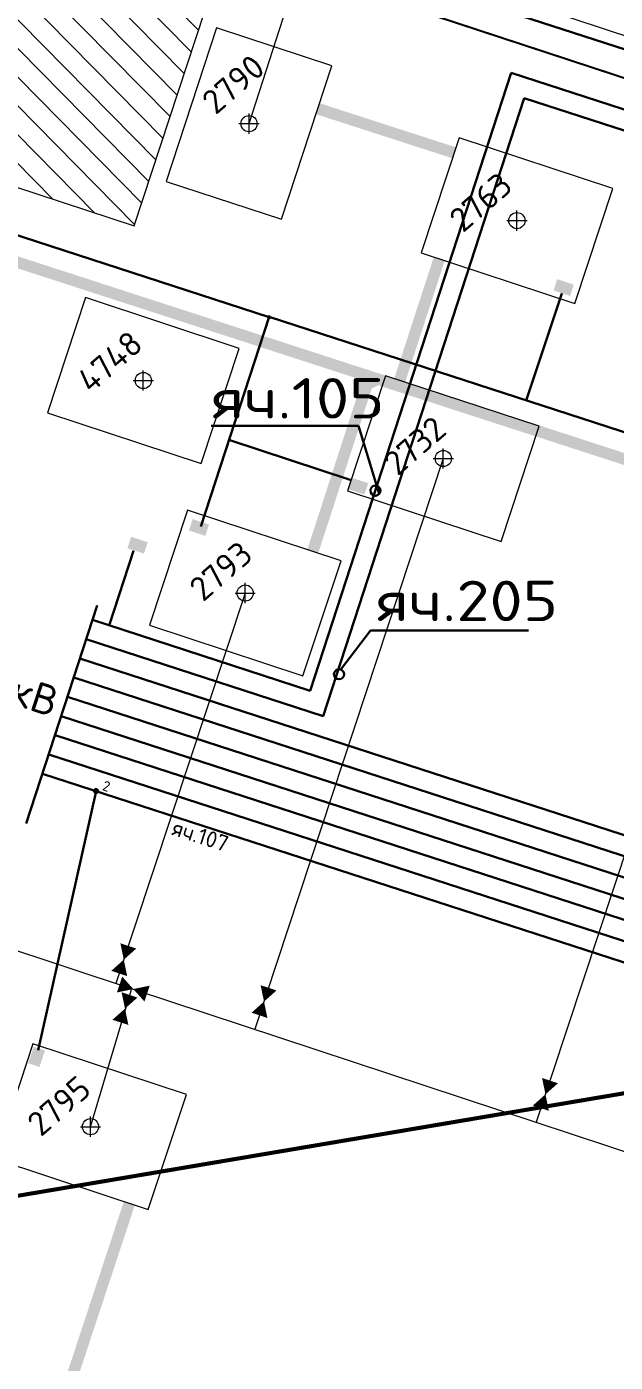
# Model space of a CAD drawing. Header units: millimetres. Extents: x 519 to 9564855, y -810 to 5021775.
# Drawn here: x 9542143 to 9542434, y 4996081 to 4996743 of the extents above; entities that cross this region are included whole.
import ezdxf

# ---------------------------------------------------------------- set-up
doc = ezdxf.new("R2010")
doc.units = ezdxf.units.MM
doc.header["$LTSCALE"] = 2
doc.header["$MEASUREMENT"] = 0
doc.header["$PDMODE"] = 2
doc.header["$PDSIZE"] = 5
doc.linetypes.add('92051501$0$DASHED', pattern=[0.75, 0.5, -0.25])
doc.linetypes.add('DASHED2', pattern=[9.525, 6.35, -3.175])
for name, color, linetype, lineweight in [('200 скв. на 2010 год', 61, 'Continuous', 0), ('Электро', 1, 'Continuous', 30), ('Электроснаб', 1, 'Continuous', 18), ('Электроснабжене', 1, 'Continuous', 18)]:
    doc.layers.add(name, color=color, linetype=linetype, lineweight=lineweight)
for name, color, linetype in [('Existing roads', 41, 'Continuous'), ('FIBERGLASS', 212, 'Continuous'), ('Future Roads', 44, 'Continuous'), ('OilColl&Flowlines', 3, 'Continuous'), ('Stage 10 wells', 7, 'Continuous'), ('stage 7.frame', 7, 'Continuous'), ('МГ-земельный участок', 7, 'Continuous'), ('Скважины  2018 года', 7, 'Continuous'), ('Скважины 2017г', 221, 'Continuous'), ('Скважины 2019г.', 241, 'Continuous')]:
    doc.layers.add(name, color=color, linetype=linetype)
doc.styles.add('Elect', font='isocpeur.ttf')
doc.styles.get("Standard").update_dxf_attribs({"font": 'isocpeur.ttf', "width": 0.5})

msp = doc.modelspace()

# ---------------------------------------------------------------- hatches: boundary and pattern name
at = {"layer": 'Existing roads', "lineweight": 0}
h = msp.add_hatch(color=256, dxfattribs=at)
h.paths.add_polyline_path([(9542308.69681, 4996561.32769), (9542307.10957, 4996561.92445, 0.155118741), (9542302.57692, 4996571.46146), (9542311.13252, 4996568.70832)])
h.paths.add_polyline_path([(9542310.22252, 4996560.75406), (9542308.69681, 4996561.32769), (9542311.13252, 4996568.70832), (9542319.92845, 4996565.87784, 0.161550784)])
at = {"layer": 'Скважины  2018 года', "linetype": 'ByBlock', "lineweight": 0, "ltscale": 50}
h = msp.add_hatch(dxfattribs=at)
h.set_pattern_fill('ANSI31', color=5, scale=80, angle=-90.44272692)
h.set_pattern_definition([(314.55727308, (4619392.119, 14577219.973), (7.125494614, 7.0162188185), [])])
h.paths.add_polyline_path([(9542239.50991, 4996777.06878), (9542144.84783, 4996808.02295), (9542100.89081, 4996675.16321), (9542195.92016, 4996644.02768)])
at = {"layer": 'Электро'}
for points in [[(9542411.48724, 4996609.29184), (9542413.34423, 4996614.90407), (9542405.16237, 4996617.6113), (9542403.30538, 4996611.99907)], [(9542309.79113, 4996510.99034), (9542311.64812, 4996516.60257), (9542303.46626, 4996519.3098), (9542301.60927, 4996513.69757)], [(9542231.08922, 4996490.50902), (9542232.94621, 4996496.12125), (9542224.76435, 4996498.82848), (9542222.90736, 4996493.21625)], [(9542200.7194, 4996481.72569), (9542202.57639, 4996487.33792), (9542194.39453, 4996490.04515), (9542192.53755, 4996484.43292)]]:
    msp.add_hatch(color=256, dxfattribs=at).paths.add_polyline_path(points)
at = {"layer": 'Электро', "ltscale": 25}
msp.add_hatch(color=256, dxfattribs=at).paths.add_polyline_path([(9542143.45734, 4996229.39952), (9542149.06957, 4996227.54253), (9542151.7768, 4996235.72439), (9542146.16457, 4996237.58138)])
at = {"layer": 'Электроснаб', "linetype": '92051501$0$DASHED', "lineweight": 0}
msp.add_hatch(color=1, dxfattribs=at).paths.add_polyline_path([(9542411.48724, 4996609.29184), (9542413.34423, 4996614.90407), (9542405.16237, 4996617.6113), (9542403.30538, 4996611.99907)])
at = {"layer": 'Электроснаб', "lineweight": 0}
for points in [[(9542309.79113, 4996510.99034), (9542311.64812, 4996516.60257), (9542303.46626, 4996519.3098), (9542301.60927, 4996513.69757)], [(9542231.08922, 4996490.50902), (9542232.94621, 4996496.12125), (9542224.76435, 4996498.82848), (9542222.90736, 4996493.21625)], [(9542200.7194, 4996481.72569), (9542202.57639, 4996487.33792), (9542194.39453, 4996490.04515), (9542192.53755, 4996484.43292)]]:
    msp.add_hatch(color=1, dxfattribs=at).paths.add_polyline_path(points)
at = {"layer": 'Электроснаб', "lineweight": 0, "ltscale": 25}
msp.add_hatch(color=1, dxfattribs=at).paths.add_polyline_path([(9542143.45734, 4996229.39952), (9542149.06957, 4996227.54253), (9542151.7768, 4996235.72439), (9542146.16457, 4996237.58138)])
at = {"layer": 'Электроснабжене', "linetype": '92051501$0$DASHED', "lineweight": 0}
msp.add_hatch(color=1, dxfattribs=at).paths.add_polyline_path([(9542411.48724, 4996609.29184), (9542413.34423, 4996614.90407), (9542405.16237, 4996617.6113), (9542403.30538, 4996611.99907)])
at = {"layer": 'Электроснабжене', "lineweight": 0}
for points in [[(9542309.79113, 4996510.99034), (9542311.64812, 4996516.60257), (9542303.46626, 4996519.3098), (9542301.60927, 4996513.69757)], [(9542231.08922, 4996490.50902), (9542232.94621, 4996496.12125), (9542224.76435, 4996498.82848), (9542222.90736, 4996493.21625)], [(9542200.7194, 4996481.72569), (9542202.57639, 4996487.33792), (9542194.39453, 4996490.04515), (9542192.53755, 4996484.43292)]]:
    msp.add_hatch(color=1, dxfattribs=at).paths.add_polyline_path(points)
at = {"layer": 'Электроснабжене', "lineweight": 0, "ltscale": 25}
msp.add_hatch(color=1, dxfattribs=at).paths.add_polyline_path([(9542143.45734, 4996229.39952), (9542149.06957, 4996227.54253), (9542151.7768, 4996235.72439), (9542146.16457, 4996237.58138)])

# ---------------------------------------------------------------- linework, layer by layer
at = {"layer": '200 скв. на 2010 год', "color": 0, "linetype": 'ByBlock', "lineweight": 0}
msp.add_lwpolyline([(9542402.61764, 4996813.34308), (9542386.23745, 4996818.76299), (9542367.38202, 4996761.77759), (9542443.36255, 4996736.63701), (9542446.08236, 4996744.85692)], dxfattribs=at)
at = {"layer": 'DEFPOINTS', "color": 0, "lineweight": 0, "ltscale": 80}
msp.add_point((9542174.3, 4996198), dxfattribs=at)
at = {"layer": 'Existing roads', "lineweight": 0, "const_width": 5.7, "flags": 128}
for points in [[(9541688.76596, 4996771.85929), (9542860.23265, 4996391.58233)], [(9542354.15147, 4996680.17403), (9542286.70674, 4996701.99712)], [(9542346.79613, 4996627.66281), (9542327.23136, 4996567.49977)], [(9542284.20312, 4996482.75967), (9542312.33383, 4996569.43911)]]:
    msp.add_lwpolyline(points, dxfattribs=at)
at = {"layer": 'FIBERGLASS', "lineweight": 0, "ltscale": 5, "const_width": 1}
msp.add_lwpolyline([(9541202.46, 4996731.86), (9541157.86089, 4996595.43189), (9541344.59256, 4996532.15575), (9542055.29603, 4996843.09363), (9542442.74738, 4996715.71339), (9542720.61, 4996868.84), (9542838.83, 4997229.37), (9543081.81, 4997149.7), (9543145.77, 4997182.12), (9543440.72, 4997085.62), (9543558.29, 4997444.97), (9544154.46845, 4997245.2615), (9544223.59731, 4997450.79678)], dxfattribs=at)
at = {"layer": 'Future Roads', "linetype": 'ByBlock', "lineweight": 0, "ltscale": 25, "const_width": 5.7, "flags": 128}
msp.add_lwpolyline([(9542139.81671, 4995997.54573), (9542193.48019, 4996160.04147)], dxfattribs=at)
at = {"layer": 'OilColl&Flowlines', "linetype": 'ByBlock', "lineweight": 0}
for p, q in [((9541280.49853, 4996567.94504, 0), (9542195.45936, 4996266.1416)), ((9542250.8, 4996462.2), (9542186.86575, 4996268.97623))]:
    msp.add_line(p, q, dxfattribs=at)
at = {"layer": 'OilColl&Flowlines', "color": 3, "linetype": 'ByBlock', "lineweight": 0, "ltscale": 25}
for p, q in [((9542174.3, 4996198), (9542194.48026, 4996265.93899)), ((9542195.45936, 4996266.1416), (9543056.33363, 4995981.2939))]:
    msp.add_line(p, q, dxfattribs=at)
at = {"layer": 'OilColl&Flowlines', "linetype": 'ByBlock', "lineweight": 0}
for points in [[(9542196.91847, 4996286.18496), (9542190.73845, 4996280.6804), (9542189.06137, 4996288.78474)], [(9542192.41553, 4996272.57606), (9542184.55843, 4996275.17583), (9542190.73845, 4996280.6804)], [(9542189.95479, 4996272.32162), (9542195.45936, 4996266.1416), (9542187.35502, 4996264.46452)], [(9542203.5637, 4996267.81868), (9542200.96392, 4996259.96158), (9542195.45936, 4996266.1416)]]:
    msp.add_solid(points, dxfattribs=at)
at = {"layer": 'OilColl&Flowlines', "color": 3, "lineweight": 0}
for points in [[(9542197.5231, 4996261.96246), (9542191.34307, 4996256.4579), (9542189.66599, 4996264.56224)], [(9542266.28937, 4996265.44457), (9542260.10935, 4996259.94), (9542258.43226, 4996268.04434)], [(9542261.78643, 4996251.83566), (9542253.92932, 4996254.43543), (9542260.10935, 4996259.94)], [(9542193.02016, 4996248.35356), (9542185.16305, 4996250.95333), (9542191.34307, 4996256.4579)], [(9542405.50164, 4996219.50667), (9542399.32162, 4996214.0021), (9542397.64453, 4996222.10644)], [(9542400.9987, 4996205.89776), (9542393.14159, 4996208.49754), (9542399.32162, 4996214.0021)]]:
    msp.add_solid(points, dxfattribs=at)
at = {"layer": 'Stage 10 wells', "color": 0, "linetype": 'ByBlock', "lineweight": 0}
msp.add_lwpolyline([(9542126.88202, 4996182.07759), (9542202.86255, 4996156.93701), (9542221.71798, 4996213.92241), (9542145.73745, 4996239.06299)], close=True, dxfattribs=at)
msp.add_circle((9542174.3, 4996198), 4, dxfattribs=at)
msp.add_point((9542174.3, 4996198), dxfattribs=at)
at = {"layer": 'stage 7.frame', "color": 0, "linetype": 'ByBlock', "lineweight": 0}
msp.add_lwpolyline([(9542203.38202, 4996446.2776), (9542279.36255, 4996421.13702), (9542298.21798, 4996478.12241), (9542222.23745, 4996503.26299)], close=True, dxfattribs=at)
msp.add_circle((9542250.8, 4996462.2), 4, dxfattribs=at)
at = {"layer": 'stage 7.frame', "color": 0, "linetype": 'ByBlock', "lineweight": 0, "ltscale": 80}
msp.add_point((9542250.8, 4996462.2), dxfattribs=at)
at = {"layer": 'МГ-земельный участок', "color": 0, "linetype": 'DASHED2', "lineweight": 25, "ltscale": 5, "const_width": 2}
msp.add_lwpolyline([(9522167.80801, 4999999.48247), (9521654, 5002362), (9522840, 5002532), (9525642, 5002155), (9528521, 5002235), (9531281, 5003464), (9533105, 5001043), (9546614, 4998215), (9544978, 4995525), (9543652, 4996420), (9539605, 4995735), (9529554.6705, 4998798.09585), (9529554.71722, 4998845.23995), (9529525.402, 4998845.269), (9529525.36994, 4998882.97318), (9529309.91997, 4998882.84552), (9526935, 5000017), (9526935, 4999132), (9522906, 5001105), (9522683.367, 5000265.06642), (9522496, 5000315)], close=True, dxfattribs=at)
at = {"layer": 'Скважины  2018 года', "color": 5, "linetype": 'ByBlock', "lineweight": 0, "ltscale": 50}
msp.add_lwpolyline([(9542239.50991, 4996777.06878), (9542144.84783, 4996808.02295), (9542100.89081, 4996675.16321), (9542195.92016, 4996644.02768)], close=True, dxfattribs=at)
at = {"layer": 'Скважины  2018 года', "linetype": 'ByBlock', "lineweight": 0, "ltscale": 2}
msp.add_lwpolyline([(9542337.8178, 4996630.63358), (9542413.79478, 4996605.58368), (9542432.5822, 4996662.56642), (9542356.60522, 4996687.61632)], close=True, dxfattribs=at)
msp.add_circle((9542385.2, 4996646.6), 4, dxfattribs=at)
msp.add_point((9542385.2, 4996646.6), dxfattribs=at)
at = {"layer": 'Скважины  2018 года', "color": 0, "linetype": 'ByBlock', "lineweight": 0}
msp.add_point((9542348.8, 4996528.8), dxfattribs=at)
at = {"layer": 'Скважины 2017г', "color": 3, "linetype": 'ByBlock', "lineweight": 0}
for p, q in [((9542348.8, 4996528.8), (9542255.57558, 4996246.25023)), ((9542482.5, 4996466.2), (9542394.75142, 4996200.19947))]:
    msp.add_line(p, q, dxfattribs=at)
at = {"layer": 'Скважины 2017г', "color": 0, "linetype": 'ByBlock', "lineweight": 0}
msp.add_lwpolyline([(9542301.4178, 4996512.83358), (9542377.39478, 4996487.78368), (9542396.1822, 4996544.76642), (9542320.20522, 4996569.81632)], close=True, dxfattribs=at)
msp.add_circle((9542348.8, 4996528.8), 4, dxfattribs=at)
at = {"layer": 'Скважины 2019г.', "color": 3, "linetype": 'ByBlock', "lineweight": 0, "ltscale": 50}
msp.add_line((9542252.7, 4996694.6), (9542303.52688, 4996852.60284), dxfattribs=at)
at = {"layer": 'Скважины 2019г.', "color": 0, "linetype": 'ByBlock', "lineweight": 0}
for points in [[(9542236.681, 4996741.96446), (9542211.71544, 4996665.95972), (9542268.719, 4996647.23554), (9542293.68456, 4996723.24028)], [(9542152.99664, 4996551.49649), (9542228.94031, 4996526.34576), (9542247.80336, 4996583.30351), (9542171.85969, 4996608.45424)]]:
    msp.add_lwpolyline(points, close=True, dxfattribs=at)
for centre in [(9542252.7, 4996694.6), (9542200.4, 4996567.4)]:
    msp.add_circle(centre, 4, dxfattribs=at)
for p in [(9542252.7, 4996694.6), (9542200.4, 4996567.4)]:
    msp.add_point(p, dxfattribs=at)
at = {"layer": 'Электро'}
for p, q in [((9542667.92493, 4996657.12022, 0), (9541618.071, 4996997.01867, 0)), ((9542282.96268, 4996413.86932, 47.36082), (9542382.36513, 4996719.79861, 47.36082)), ((9542282.96268, 4996413.86932, 47.36082), (9542382.36513, 4996719.79861, 47.36082)), ((9542382.36513, 4996719.79861, 47.36082), (9542618.79565, 4996642.97768, 47.36082)), ((9542289.38308, 4996401.26859, 47.36082), (9542388.78553, 4996707.19788, 47.36082)), ((9542289.38308, 4996401.26859, 47.36082), (9542388.78553, 4996707.19788, 47.36082)), ((9542388.78553, 4996707.19788, 47.36082), (9542625.21604, 4996630.37694, 47.36082)), ((9542407.40925, 4996610.57484, 0), (9542389.80795, 4996557.56822, 0)), ((9542262.62719, 4996598.87555, 0), (9542228.78316, 4996495.17872, 0)), ((9542306.89605, 4996544.96779, -2901.35801), (9542233.93498, 4996544.96779, -2901.35801)), ((9542306.89605, 4996544.96779, -2901.35801), (9542233.93498, 4996544.96779, -2901.35801)), ((9542306.89605, 4996544.96779, -2901.35801), (9542317.11409, 4996511.28235, 47.36082)), ((9542306.89605, 4996544.96779, -2901.35801), (9542317.11409, 4996511.28235, 47.36082)), ((9542242.77111, 4996538.03729, 0), (9542303.16271, 4996518.12596)), ((9542195.53961, 4996483.10016), (9542183.54134, 4996446.17328, 47.36082)), ((9542282.96268, 4996413.86932, 47.36082), (9542175.26197, 4996448.86341, 47.36082)), ((9542282.96268, 4996413.86932, 47.36082), (9542175.26197, 4996448.86341, 47.36082)), ((9542312.81479, 4996443.61094, 94.72164), (9542298.00806, 4996424.22383, 94.72164)), ((9542312.81479, 4996443.61094, 94.72164), (9542298.00806, 4996424.22383, 94.72164)), ((9542390.88902, 4996443.61094, 94.72164), (9542312.81479, 4996443.61094, 94.72164)), ((9542390.88902, 4996443.61094, 94.72164), (9542312.81479, 4996443.61094, 94.72164)), ((9542289.38308, 4996401.26859, 47.36082), (9542172.1718, 4996439.35284, 47.36082)), ((9542289.38308, 4996401.26859, 47.36082), (9542172.1718, 4996439.35284, 47.36082)), ((9542660.15867, 4996270.28167, 47.36082), (9542169.08163, 4996429.84228, 47.36082)), ((9542666.57907, 4996257.68094, 47.36082), (9542165.99146, 4996420.33171, 47.36082)), ((9543019.80686, 4996132.39565, 47.36082), (9542162.90129, 4996410.82115, 47.36082)), ((9543026.22725, 4996119.79491, 47.36082), (9542159.81112, 4996401.31058, 47.36082)), ((9543032.64765, 4996107.19418, 47.36082), (9542156.72095, 4996391.80002, 47.36082)), ((9543039.06804, 4996094.59344, 47.36082), (9542153.63078, 4996382.28945, 47.36082)), ((9543045.48844, 4996081.99271, 47.36082), (9542150.54061, 4996372.77889, 47.36082))]:
    msp.add_line(p, q, dxfattribs=at)
at = {"layer": 'Электро', "ltscale": 25}
for p, q in [((9541550.99503, 4996830.00823, 0), (9542262.59777, 4996598.78542, 0)), ((9542262.62719, 4996598.87555, 0), (9542579.12916, 4996496.07814, 0)), ((9542148.34082, 4996235.8631), (9542177.03316, 4996364.17093, 47.36082))]:
    msp.add_line(p, q, dxfattribs=at)
at = {"layer": 'Электро', "ltscale": 80}
msp.add_line((9542177.61205, 4996456.09623, 47.36082), (9542142.52112, 4996348.09743, 47.36082), dxfattribs=at)
at = {"layer": 'Электро'}
for centre, radius, start, end in [((9542262.59777, 4996598.78542, 0), 0.5, 162, 342), ((9542262.59777, 4996598.78542, 0), 0.5, 342, 162), ((9542315.20874, 4996512.90088, 47.36082), 2.5, 0.00000005, 180.00000005), ((9542315.20874, 4996512.90088, 47.36082), 2.5, 0.00000005, 180.00000005), ((9542315.20874, 4996512.90088, 47.36082), 2.5, 180.00000005, 0.00000005), ((9542315.20874, 4996512.90088, 47.36082), 2.5, 180.00000005, 0.00000005), ((9542297.22022, 4996422.00137, 47.36082), 2.5, 0.00000005, 180.00000005), ((9542297.22022, 4996422.00137, 47.36082), 2.5, 0.00000005, 180.00000005), ((9542297.22022, 4996422.00137, 47.36082), 2.5, 180.00000005, 0.00000005), ((9542297.22022, 4996422.00137, 47.36082), 2.5, 180.00000005, 0.00000005), ((9542177.03316, 4996364.17093, 47.36082), 1, 162.00000005, 342.00000005), ((9542177.03316, 4996364.17093, 47.36082), 1, 342.00000005, 162.00000005)]:
    msp.add_arc(centre, radius, start, end, dxfattribs=at)
at = {"layer": 'Электроснаб', "color": 1, "linetype": 'ByBlock', "lineweight": 0}
for p, q in [((9542667.92493, 4996657.12022, 0), (9541618.071, 4996997.01867, 0)), ((9542195.53961, 4996483.10016), (9542183.54134, 4996446.17328, 47.36082)), ((9542282.96268, 4996413.86932, 47.36082), (9542175.26197, 4996448.86341, 47.36082)), ((9542282.96268, 4996413.86932, 47.36082), (9542175.26197, 4996448.86341, 47.36082)), ((9542289.38308, 4996401.26859, 47.36082), (9542172.1718, 4996439.35284, 47.36082)), ((9542289.38308, 4996401.26859, 47.36082), (9542172.1718, 4996439.35284, 47.36082)), ((9542660.15867, 4996270.28167, 47.36082), (9542169.08163, 4996429.84228, 47.36082)), ((9542666.57907, 4996257.68094, 47.36082), (9542165.99146, 4996420.33171, 47.36082)), ((9543019.80686, 4996132.39565, 47.36082), (9542162.90129, 4996410.82115, 47.36082)), ((9543026.22725, 4996119.79491, 47.36082), (9542159.81112, 4996401.31058, 47.36082)), ((9543032.64765, 4996107.19418, 47.36082), (9542156.72095, 4996391.80002, 47.36082)), ((9543039.06804, 4996094.59344, 47.36082), (9542153.63078, 4996382.28945, 47.36082)), ((9543045.48844, 4996081.99271, 47.36082), (9542150.54061, 4996372.77889, 47.36082))]:
    msp.add_line(p, q, dxfattribs=at)
at = {"layer": 'Электроснаб', "color": 1, "linetype": '92051501$0$DASHED', "lineweight": 0, "ltscale": 25}
for p, q in [((9541550.99503, 4996830.00823, 0), (9542262.59777, 4996598.78542, 0)), ((9542262.62719, 4996598.87555, 0), (9542579.12916, 4996496.07814, 0))]:
    msp.add_line(p, q, dxfattribs=at)
at = {"layer": 'Электроснаб', "color": 1, "linetype": '92051501$0$DASHED', "lineweight": 0}
for p, q in [((9542282.96268, 4996413.86932, 47.36082), (9542382.36513, 4996719.79861, 47.36082)), ((9542282.96268, 4996413.86932, 47.36082), (9542382.36513, 4996719.79861, 47.36082)), ((9542382.36513, 4996719.79861, 47.36082), (9542618.79565, 4996642.97768, 47.36082)), ((9542289.38308, 4996401.26859, 47.36082), (9542388.78553, 4996707.19788, 47.36082)), ((9542289.38308, 4996401.26859, 47.36082), (9542388.78553, 4996707.19788, 47.36082)), ((9542388.78553, 4996707.19788, 47.36082), (9542625.21604, 4996630.37694, 47.36082)), ((9542407.40925, 4996610.57484, 0), (9542389.80795, 4996557.56822, 0)), ((9542262.62719, 4996598.87555, 0), (9542228.78316, 4996495.17872, 0)), ((9542306.89605, 4996544.96779, -2901.35801), (9542317.11409, 4996511.28235, 47.36082)), ((9542242.77111, 4996538.03729, 0), (9542303.16271, 4996518.12596))]:
    msp.add_line(p, q, dxfattribs=at)
at = {"layer": 'Электроснаб', "color": 1, "lineweight": 0}
for p, q in [((9542306.89605, 4996544.96779, -2901.35801), (9542233.93498, 4996544.96779, -2901.35801)), ((9542306.89605, 4996544.96779, -2901.35801), (9542233.93498, 4996544.96779, -2901.35801)), ((9542306.89605, 4996544.96779, -2901.35801), (9542317.11409, 4996511.28235, 47.36082)), ((9542312.81479, 4996443.61094, 94.72164), (9542298.00806, 4996424.22383, 94.72164)), ((9542312.81479, 4996443.61094, 94.72164), (9542298.00806, 4996424.22383, 94.72164)), ((9542390.88902, 4996443.61094, 94.72164), (9542312.81479, 4996443.61094, 94.72164)), ((9542390.88902, 4996443.61094, 94.72164), (9542312.81479, 4996443.61094, 94.72164))]:
    msp.add_line(p, q, dxfattribs=at)
at = {"layer": 'Электроснаб', "color": 1, "lineweight": 0, "ltscale": 80}
msp.add_line((9542177.61205, 4996456.09623, 47.36082), (9542142.52112, 4996348.09743, 47.36082), dxfattribs=at)
at = {"layer": 'Электроснаб', "color": 1, "lineweight": 0, "ltscale": 25}
msp.add_line((9542148.34082, 4996235.8631), (9542177.03316, 4996364.17093, 47.36082), dxfattribs=at)
at = {"layer": 'Электроснаб', "color": 1, "linetype": '92051501$0$DASHED', "lineweight": 0}
for start, end in [(162, 342), (342, 162)]:
    msp.add_arc((9542262.59777, 4996598.78542, 0), 0.5, start, end, dxfattribs=at)
at = {"layer": 'Электроснаб', "color": 1, "lineweight": 0}
for centre, radius, start, end in [((9542315.20874, 4996512.90088, 47.36082), 2.5, 0.00000005, 180.00000005), ((9542315.20874, 4996512.90088, 47.36082), 2.5, 0.00000005, 180.00000005), ((9542315.20874, 4996512.90088, 47.36082), 2.5, 180.00000005, 0.00000005), ((9542315.20874, 4996512.90088, 47.36082), 2.5, 180.00000005, 0.00000005), ((9542297.22022, 4996422.00137, 47.36082), 2.5, 0.00000005, 180.00000005), ((9542297.22022, 4996422.00137, 47.36082), 2.5, 0.00000005, 180.00000005), ((9542297.22022, 4996422.00137, 47.36082), 2.5, 180.00000005, 0.00000005), ((9542297.22022, 4996422.00137, 47.36082), 2.5, 180.00000005, 0.00000005), ((9542177.03316, 4996364.17093, 47.36082), 1, 162.00000005, 342.00000005), ((9542177.03316, 4996364.17093, 47.36082), 1, 342.00000005, 162.00000005)]:
    msp.add_arc(centre, radius, start, end, dxfattribs=at)
at = {"layer": 'Электроснабжене', "color": 1, "linetype": 'ByBlock', "lineweight": 0}
for p, q in [((9542667.92493, 4996657.12022, 0), (9541618.071, 4996997.01867, 0)), ((9542195.53961, 4996483.10016), (9542183.54134, 4996446.17328, 47.36082)), ((9542282.96268, 4996413.86932, 47.36082), (9542175.26197, 4996448.86341, 47.36082)), ((9542282.96268, 4996413.86932, 47.36082), (9542175.26197, 4996448.86341, 47.36082)), ((9542289.38308, 4996401.26859, 47.36082), (9542172.1718, 4996439.35284, 47.36082)), ((9542289.38308, 4996401.26859, 47.36082), (9542172.1718, 4996439.35284, 47.36082)), ((9542660.15867, 4996270.28167, 47.36082), (9542169.08163, 4996429.84228, 47.36082)), ((9542666.57907, 4996257.68094, 47.36082), (9542165.99146, 4996420.33171, 47.36082)), ((9543019.80686, 4996132.39565, 47.36082), (9542162.90129, 4996410.82115, 47.36082)), ((9543026.22725, 4996119.79491, 47.36082), (9542159.81112, 4996401.31058, 47.36082)), ((9543032.64765, 4996107.19418, 47.36082), (9542156.72095, 4996391.80002, 47.36082)), ((9543039.06804, 4996094.59344, 47.36082), (9542153.63078, 4996382.28945, 47.36082)), ((9543045.48844, 4996081.99271, 47.36082), (9542150.54061, 4996372.77889, 47.36082))]:
    msp.add_line(p, q, dxfattribs=at)
at = {"layer": 'Электроснабжене', "color": 1, "lineweight": 0, "ltscale": 25}
for p, q in [((9541552.20187, 4996829.61767, 0), (9542262.59777, 4996598.78542, 0)), ((9542148.34082, 4996235.8631), (9542177.03316, 4996364.17093, 47.36082))]:
    msp.add_line(p, q, dxfattribs=at)
at = {"layer": 'Электроснабжене', "color": 1, "linetype": '92051501$0$DASHED', "lineweight": 0}
for p, q in [((9542282.96268, 4996413.86932, 47.36082), (9542382.36513, 4996719.79861, 47.36082)), ((9542282.96268, 4996413.86932, 47.36082), (9542382.36513, 4996719.79861, 47.36082)), ((9542382.36513, 4996719.79861, 47.36082), (9542618.79565, 4996642.97768, 47.36082)), ((9542289.38308, 4996401.26859, 47.36082), (9542388.78553, 4996707.19788, 47.36082)), ((9542289.38308, 4996401.26859, 47.36082), (9542388.78553, 4996707.19788, 47.36082)), ((9542388.78553, 4996707.19788, 47.36082), (9542625.21604, 4996630.37694, 47.36082)), ((9542407.40925, 4996610.57484, 0), (9542389.80795, 4996557.56822, 0)), ((9542262.62719, 4996598.87555, 0), (9542228.78316, 4996495.17872, 0)), ((9542306.89605, 4996544.96779, -2901.35801), (9542317.11409, 4996511.28235, 47.36082)), ((9542242.77111, 4996538.03729, 0), (9542303.16271, 4996518.12596))]:
    msp.add_line(p, q, dxfattribs=at)
at = {"layer": 'Электроснабжене', "color": 1, "linetype": '92051501$0$DASHED', "lineweight": 0, "ltscale": 25}
msp.add_line((9542262.62719, 4996598.87555, 0), (9542579.12916, 4996496.07814, 0), dxfattribs=at)
at = {"layer": 'Электроснабжене', "color": 1, "lineweight": 0}
for p, q in [((9542306.89605, 4996544.96779, -2901.35801), (9542233.93498, 4996544.96779, -2901.35801)), ((9542306.89605, 4996544.96779, -2901.35801), (9542233.93498, 4996544.96779, -2901.35801)), ((9542306.89605, 4996544.96779, -2901.35801), (9542317.11409, 4996511.28235, 47.36082)), ((9542312.81479, 4996443.61094, 94.72164), (9542298.00806, 4996424.22383, 94.72164)), ((9542312.81479, 4996443.61094, 94.72164), (9542298.00806, 4996424.22383, 94.72164)), ((9542390.88902, 4996443.61094, 94.72164), (9542312.81479, 4996443.61094, 94.72164)), ((9542390.88902, 4996443.61094, 94.72164), (9542312.81479, 4996443.61094, 94.72164))]:
    msp.add_line(p, q, dxfattribs=at)
at = {"layer": 'Электроснабжене', "color": 1, "lineweight": 0, "ltscale": 80}
msp.add_line((9542177.61205, 4996456.09623, 47.36082), (9542142.52112, 4996348.09743, 47.36082), dxfattribs=at)
at = {"layer": 'Электроснабжене', "color": 1, "linetype": '92051501$0$DASHED', "lineweight": 0}
for start, end in [(162, 342), (342, 162)]:
    msp.add_arc((9542262.59777, 4996598.78542, 0), 0.5, start, end, dxfattribs=at)
at = {"layer": 'Электроснабжене', "color": 1, "lineweight": 0}
for centre, radius, start, end in [((9542315.20874, 4996512.90088, 47.36082), 2.5, 0.00000005, 180.00000005), ((9542315.20874, 4996512.90088, 47.36082), 2.5, 0.00000005, 180.00000005), ((9542315.20874, 4996512.90088, 47.36082), 2.5, 180.00000005, 0.00000005), ((9542315.20874, 4996512.90088, 47.36082), 2.5, 180.00000005, 0.00000005), ((9542297.22022, 4996422.00137, 47.36082), 2.5, 0.00000005, 180.00000005), ((9542297.22022, 4996422.00137, 47.36082), 2.5, 0.00000005, 180.00000005), ((9542297.22022, 4996422.00137, 47.36082), 2.5, 180.00000005, 0.00000005), ((9542297.22022, 4996422.00137, 47.36082), 2.5, 180.00000005, 0.00000005), ((9542177.03316, 4996364.17093, 47.36082), 1, 162.00000005, 342.00000005), ((9542177.03316, 4996364.17093, 47.36082), 1, 342.00000005, 162.00000005)]:
    msp.add_arc(centre, radius, start, end, dxfattribs=at)

# ---------------------------------------------------------------- texts
at = {"layer": 'Stage 10 wells', "color": 0, "linetype": 'ByBlock', "lineweight": 0, "style": 'Elect'}
msp.add_text('2795', height=12, rotation=41, dxfattribs=at).set_placement((9542149.71181, 4996192.61685))
at = {"layer": 'stage 7.frame', "color": 0, "linetype": 'ByBlock', "lineweight": 0, "style": 'Elect'}
msp.add_text('2793', height=12, rotation=41, dxfattribs=at).set_placement((9542229.92026, 4996457.45478))
at = {"layer": 'Скважины  2018 года', "linetype": 'ByBlock', "lineweight": 0, "ltscale": 2, "style": 'Elect'}
msp.add_text('2763', height=12, rotation=41, dxfattribs=at).set_placement((9542358.4942, 4996640.20081))
at = {"layer": 'Скважины 2017г', "color": 0, "linetype": 'ByBlock', "lineweight": 0, "style": 'Elect'}
msp.add_text('2732', height=12, rotation=41, dxfattribs=at).set_placement((9542326.16518, 4996519.74766))
at = {"layer": 'Скважины 2019г.', "color": 0, "lineweight": 0, "style": 'Elect'}
msp.add_text('2790', height=12, rotation=41, dxfattribs=at).set_placement((9542236.14503, 4996698.56385))
at = {"layer": 'Скважины 2019г.', "color": 0, "linetype": 'ByBlock', "lineweight": 0, "style": 'Elect'}
msp.add_text('4748', height=12, rotation=41, dxfattribs=at).set_placement((9542174.34707, 4996560.60512))
at = {"layer": 'Электро', "style": 'Elect', "width": 1.2}
for s, p in [('яч.105', (9542234.39588, 4996548.62219, -2901.35801)), ('яч.105', (9542234.39588, 4996548.62219, -2901.35801)), ('яч.205', (9542315.85415, 4996448.31591, 94.72164)), ('яч.205', (9542315.85415, 4996448.31591, 94.72164))]:
    msp.add_text(s, height=20, dxfattribs=at).set_placement(p)
at = {"layer": 'Электро', "ltscale": 25}
msp.add_text('п/ст - 110/6кВ', height=15, rotation=342.00000001, dxfattribs=at).set_placement((9542022.61625, 4996443.73398))
at = {"layer": 'Электро'}
for s, height, p in [('2', 5, (9542179.74801, 4996364.73905, 47.36082)), ('яч.107', 8, (9542214.04195, 4996342.61384, -38.8464))]:
    msp.add_text(s, height=height, rotation=342.00000001, dxfattribs=at).set_placement(p)
at = {"layer": 'Электроснаб', "color": 1, "lineweight": 0}
for s, height, p in [('2', 5, (9542179.74801, 4996364.73905, 47.36082)), ('яч.107', 8, (9542214.04195, 4996342.61384, -38.8464))]:
    msp.add_text(s, height=height, rotation=342.00000001, dxfattribs=at).set_placement(p)
at = {"layer": 'Электроснабжене', "color": 1, "lineweight": 0}
for s, height, p in [('2', 5, (9542179.74801, 4996364.73905, 47.36082)), ('яч.107', 8, (9542214.04195, 4996342.61384, -38.8464))]:
    msp.add_text(s, height=height, rotation=342.00000001, dxfattribs=at).set_placement(p)

doc.saveas('drawing.dxf')
